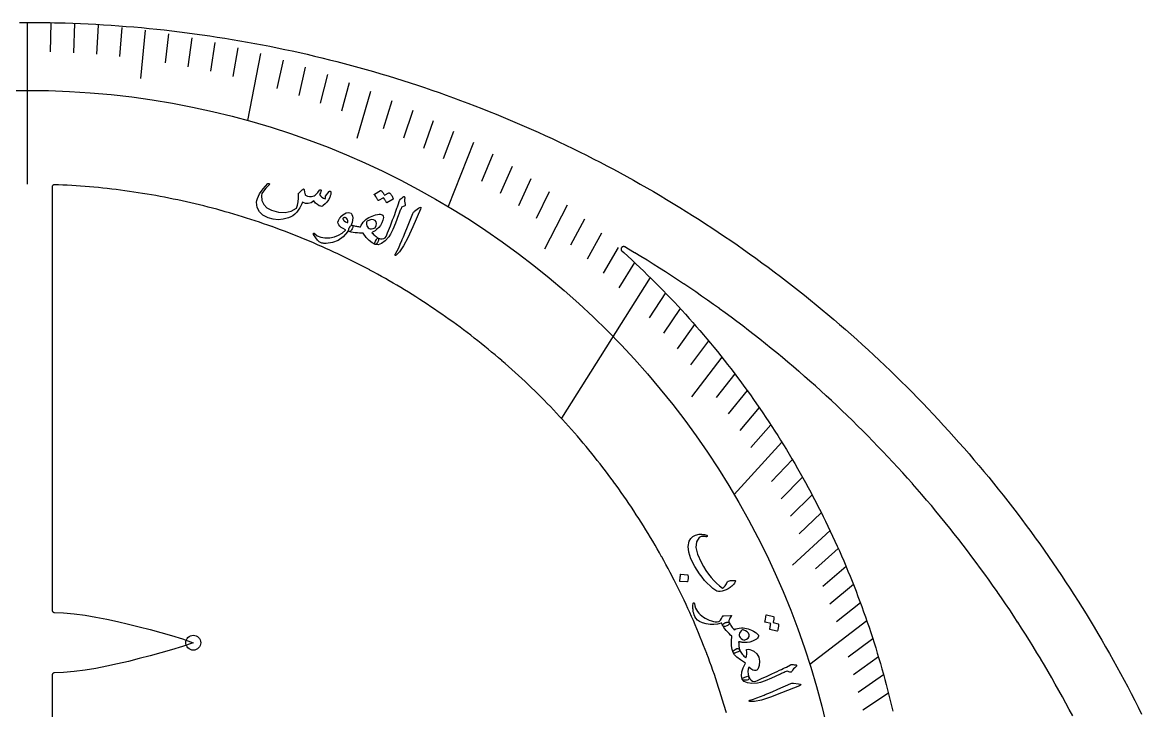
# Model space of a CAD drawing. Header units: millimetres. Extents: x -126 to 126, y -126 to 126.
# Drawn here: x -0.5 to 112.9, y 56.3 to 126 of the extents above; entities that cross this region are included whole.
import ezdxf

# ---------------------------------------------------------------- set-up
doc = ezdxf.new("R2010")
doc.units = ezdxf.units.MM
for name, color, linetype in [('CUT_INNER', 6, 'Continuous'), ('CUT_OUTER', 1, 'Continuous'), ('ENGRAVE', 7, 'Continuous'), ('ENGRAVE_FINE', 8, 'Continuous'), ('TEXT', 5, 'Continuous')]:
    doc.layers.add(name, color=color, linetype=linetype)

msp = doc.modelspace()

# ---------------------------------------------------------------- linework, layer by layer
at = {"layer": 'CUT_INNER'}
for points in [[(70.8261, 56.075), (70.702, 56.5077), (70.7016, 56.5092), (70.5749, 56.9411), (70.5744, 56.9426), (70.4451, 57.3738), (70.4447, 57.3753), (70.3127, 57.8056), (70.3122, 57.8071), (70.1776, 58.2366), (70.1771, 58.2381), (70.0398, 58.6668), (70.0394, 58.6683), (69.8995, 59.0962), (69.899, 59.0976), (69.7565, 59.5246), (69.756, 59.5261), (69.6108, 59.9522), (69.6103, 59.9536), (69.4626, 60.3789), (69.4621, 60.3803), (69.3117, 60.8046), (69.3112, 60.8061), (69.1583, 61.2294), (69.1577, 61.2309), (69.0022, 61.6533), (69.0017, 61.6548), (68.8435, 62.0762), (68.843, 62.0777), (68.6823, 62.4981), (68.6817, 62.4996), (68.5184, 62.9191), (68.5178, 62.9205), (68.352, 63.339), (68.3514, 63.3404), (68.183, 63.7579), (68.1824, 63.7593), (68.0114, 64.1757), (68.0108, 64.1771), (67.8373, 64.5925), (67.8367, 64.5939), (67.6606, 65.0082), (67.66, 65.0096), (67.4814, 65.4228), (67.4807, 65.4242), (67.2996, 65.8363), (67.299, 65.8377), (67.1153, 66.2487), (67.1146, 66.2501), (66.9284, 66.6599), (66.9278, 66.6613), (66.7391, 67.07), (66.7384, 67.0714), (66.5472, 67.4789), (66.5466, 67.4803), (66.3529, 67.8867), (66.3522, 67.8881), (66.156, 68.2932), (66.1553, 68.2946), (65.9566, 68.6985), (65.9559, 68.6999), (65.7548, 69.1026), (65.7541, 69.104), (65.5505, 69.5055), (65.5498, 69.5068), (65.3437, 69.907), (65.343, 69.9084), (65.1344, 70.3073), (65.1337, 70.3087), (64.9227, 70.7064), (64.922, 70.7077), (64.7086, 71.1041), (64.7079, 71.1054), (64.492, 71.5004), (64.4913, 71.5018), (64.273, 71.8955), (64.2722, 71.8968), (64.0516, 72.2892), (64.0508, 72.2905), (63.8277, 72.6815), (63.827, 72.6828), (63.6015, 73.0725), (63.6007, 73.0738), (63.3728, 73.462), (63.3721, 73.4633), (63.1418, 73.8502), (63.141, 73.8515), (62.9084, 74.2369), (62.9076, 74.2382), (62.6727, 74.6222), (62.6719, 74.6235), (62.4345, 75.006), (62.4337, 75.0073), (62.194, 75.3883), (62.1932, 75.3896), (61.9512, 75.7692), (61.9504, 75.7705), (61.7061, 76.1486), (61.7052, 76.1499), (61.4586, 76.5265), (61.4578, 76.5277), (61.2088, 76.9028), (61.208, 76.9041), (60.9567, 77.2776), (60.9559, 77.2789), (60.7023, 77.6508), (60.7015, 77.6521), (60.4457, 78.0225), (60.4448, 78.0238), (60.1867, 78.3926), (60.1858, 78.3939), (59.9255, 78.7611), (59.9246, 78.7624), (59.662, 79.128), (59.6611, 79.1293), (59.3963, 79.4933), (59.3954, 79.4945), (59.1283, 79.8569), (59.1274, 79.8581), (58.8582, 80.2189), (58.8572, 80.2201), (58.5858, 80.5792), (58.5848, 80.5804), (58.3112, 80.9378), (58.3102, 80.9391), (58.0344, 81.2948), (58.0334, 81.296), (57.7554, 81.65), (57.7544, 81.6512), (57.4742, 82.0035), (57.4733, 82.0047), (57.1909, 82.3553), (57.1899, 82.3565), (56.9054, 82.7054), (56.9044, 82.7066), (56.6178, 83.0537), (56.6168, 83.0548), (56.3281, 83.4002), (56.3271, 83.4014), (56.0362, 83.7449), (56.0352, 83.7461), (55.7422, 84.0878), (55.7412, 84.089), (55.4461, 84.429), (55.4451, 84.4301), (55.148, 84.7683), (55.1469, 84.7694), (54.8477, 85.1057), (54.8467, 85.1069), (54.5454, 85.4413), (54.5444, 85.4425), (54.241, 85.7751), (54.24, 85.7762), (53.9346, 86.107), (53.9336, 86.1081), (53.6262, 86.437), (53.6252, 86.4381), (53.3158, 86.7651), (53.3147, 86.7662), (53.0033, 87.0912), (53.0022, 87.0924), (52.6888, 87.4155), (52.6878, 87.4166), (52.3724, 87.7378), (52.3713, 87.7389), (52.054, 88.0582), (52.0529, 88.0593), (51.7336, 88.3766), (51.7325, 88.3777), (51.4113, 88.6931), (51.4102, 88.6941), (51.0871, 89.0075), (51.0859, 89.0086), (50.7609, 89.32), (50.7598, 89.3211), (50.4328, 89.6305), (50.4317, 89.6315), (50.1028, 89.9389), (50.1017, 89.9399), (49.7709, 90.2453), (49.7698, 90.2463), (49.4372, 90.5497), (49.436, 90.5507), (49.1016, 90.852), (49.1004, 90.853), (48.7641, 91.1522), (48.763, 91.1533), (48.4248, 91.4504), (48.4237, 91.4514), (48.0837, 91.7465), (48.0825, 91.7475), (47.7408, 92.0405), (47.7396, 92.0415), (47.3961, 92.3324), (47.3949, 92.3334), (47.0495, 92.6221), (47.0484, 92.6231), (46.7013, 92.9097), (46.7001, 92.9107), (46.3512, 93.1952), (46.35, 93.1962), (45.9994, 93.4786), (45.9982, 93.4795), (45.6459, 93.7597), (45.6447, 93.7607), (45.2907, 94.0387), (45.2895, 94.0397), (44.9338, 94.3155), (44.9325, 94.3165), (44.5751, 94.5901), (44.5739, 94.5911), (44.2148, 94.8625), (44.2136, 94.8635), (43.8528, 95.1327), (43.8516, 95.1336), (43.4892, 95.4007), (43.488, 95.4016), (43.124, 95.6664), (43.1227, 95.6673), (42.7571, 95.9299), (42.7558, 95.9308), (42.3886, 96.1911), (42.3873, 96.192), (42.0185, 96.4501), (42.0172, 96.451), (41.6468, 96.7068), (41.6455, 96.7076), (41.2736, 96.9612), (41.2723, 96.962), (40.8988, 97.2133), (40.8975, 97.2141), (40.5224, 97.4631), (40.5212, 97.4639), (40.1446, 97.7105), (40.1433, 97.7114), (39.7652, 97.9557), (39.7639, 97.9565), (39.3843, 98.1985), (39.383, 98.1994), (39.002, 98.439), (39.0007, 98.4398), (38.6182, 98.6772), (38.6169, 98.678), (38.2329, 98.9129), (38.2316, 98.9137), (37.8462, 99.1463), (37.8449, 99.1471), (37.458, 99.3774), (37.4567, 99.3781), (37.0685, 99.606), (37.0672, 99.6068), (36.6775, 99.8323), (36.6762, 99.833), (36.2852, 100.0561), (36.2839, 100.0569), (35.8915, 100.2775), (35.8902, 100.2783), (35.4965, 100.4966), (35.4951, 100.4973), (35.1001, 100.7132), (35.0988, 100.7139), (34.7024, 100.9273), (34.7011, 100.928), (34.3034, 101.139), (34.302, 101.1397), (33.9031, 101.3483), (33.9017, 101.349), (33.5015, 101.5551), (33.5002, 101.5558), (33.0987, 101.7594), (33.0973, 101.7601), (32.6946, 101.9612), (32.6932, 101.9619), (32.2893, 102.1606), (32.2879, 102.1613), (31.8828, 102.3575), (31.8814, 102.3582), (31.475, 102.5519), (31.4736, 102.5525), (31.0661, 102.7437), (31.0647, 102.7444), (30.656, 102.9331), (30.6546, 102.9337), (30.2448, 103.1199), (30.2434, 103.1206), (29.8324, 103.3043), (29.831, 103.3049), (29.4189, 103.486), (29.4175, 103.4867), (29.0043, 103.6653), (29.0029, 103.6659), (28.5886, 103.842), (28.5872, 103.8426), (28.1718, 104.0161), (28.1704, 104.0167), (27.754, 104.1877), (27.7526, 104.1883), (27.3351, 104.3567), (27.3337, 104.3573), (26.9152, 104.5231), (26.9138, 104.5237), (26.4943, 104.687), (26.4928, 104.6876), (26.0724, 104.8483), (26.0709, 104.8488), (25.6495, 105.007), (25.648, 105.0075), (25.2256, 105.163), (25.2241, 105.1636), (24.8008, 105.3165), (24.7993, 105.317), (24.375, 105.4674), (24.3736, 105.4679), (23.9483, 105.6156), (23.9469, 105.6161), (23.5208, 105.7613), (23.5193, 105.7618), (23.0923, 105.9043), (23.0909, 105.9048), (22.663, 106.0447), (22.6615, 106.0451), (22.2328, 106.1824), (22.2313, 106.1829), (21.8018, 106.3175), (21.8003, 106.318), (21.37, 106.45), (21.3685, 106.4504), (20.9373, 106.5797), (20.9358, 106.5802), (20.5039, 106.7069), (20.5024, 106.7073), (20.0697, 106.8314), (20.0682, 106.8318), (19.6347, 106.9532), (19.6332, 106.9536), (19.199, 107.0723), (19.1975, 107.0727), (18.7626, 107.1888), (18.7611, 107.1892), (18.3255, 107.3026), (18.324, 107.303), (17.8877, 107.4137), (17.8862, 107.414), (17.4492, 107.5221), (17.4477, 107.5224), (17.01, 107.6278), (17.0085, 107.6282), (16.5702, 107.7308), (16.5687, 107.7312), (16.1298, 107.8311), (16.1283, 107.8315), (15.6888, 107.9288), (15.6873, 107.9291), (15.2472, 108.0237), (15.2457, 108.024), (14.805, 108.1159), (14.8035, 108.1162), (14.3623, 108.2054), (14.3608, 108.2057), (13.919, 108.2921), (13.9175, 108.2924), (13.4752, 108.3762), (13.4737, 108.3765), (13.0309, 108.4575), (13.0294, 108.4578), (12.5861, 108.5361), (12.5846, 108.5363), (12.1408, 108.6119), (12.1393, 108.6122), (11.6951, 108.6851), (11.6935, 108.6853), (11.2489, 108.7555), (11.2474, 108.7557), (10.8023, 108.8231), (10.8008, 108.8233), (10.3553, 108.888), (10.3538, 108.8882), (9.9079, 108.9502), (9.9064, 108.9504), (9.4601, 109.0096), (9.4586, 109.0098), (9.012, 109.0663), (9.0105, 109.0665), (8.5635, 109.1202), (8.562, 109.1204), (8.1147, 109.1714), (8.1132, 109.1715), (7.6656, 109.2198), (7.6641, 109.22), (7.2163, 109.2654), (7.2147, 109.2656), (6.7666, 109.3083), (6.7651, 109.3085), (6.3167, 109.3485), (6.3152, 109.3486), (5.8666, 109.3859), (5.865, 109.386), (5.4162, 109.4205), (5.4147, 109.4206), (4.9656, 109.4523), (4.9641, 109.4524), (4.5149, 109.4814), (4.5133, 109.4815), (4.0639, 109.5077), (4.0624, 109.5078), (3.6129, 109.5313), (3.6113, 109.5314), (3.1617, 109.5521), (3.1601, 109.5521), (2.78, 109.5673), (2.7548, 109.567), (2.7298, 109.5643), (2.7052, 109.559), (2.6813, 109.5512), (2.6582, 109.5411), (2.6363, 109.5288), (2.6158, 109.5143), (2.5968, 109.4978), (2.5795, 109.4795), (2.5642, 109.4595), (2.551, 109.4381), (2.54, 109.4155), (2.5313, 109.3919), (2.525, 109.3675), (2.5213, 109.3426), (2.52, 109.3175), (2.52, 66.4932), (2.5211, 66.4694), (2.5245, 66.4458), (2.5301, 66.4227), (2.5379, 66.4002), (2.5478, 66.3786), (2.5597, 66.3579), (2.5735, 66.3386), (2.5891, 66.3206), (2.6064, 66.3042), (2.6251, 66.2895), (2.6451, 66.2766), (2.6663, 66.2657), (2.6884, 66.2569), (2.7112, 66.2502), (2.7346, 66.2457), (2.7583, 66.2434), (3.6746, 66.2005), (3.6799, 66.2002), (4.7706, 66.1029), (4.7753, 66.1024), (5.8665, 65.9631), (5.8706, 65.9625), (6.9625, 65.786), (6.966, 65.7854), (8.0584, 65.5763), (8.0614, 65.5757), (9.1544, 65.3392), (9.1567, 65.3386), (10.2503, 65.0795), (10.2521, 65.0791), (11.3462, 64.8022), (11.3475, 64.8019), (12.4415, 64.5119), (13.5373, 64.2116), (14.6332, 63.9031), (14.6344, 63.9028), (15.7259, 63.583), (15.733, 63.5807), (16.8191, 63.1904), (16.8243, 63.1882), (16.8191, 63.186), (15.733, 62.7957), (15.7259, 62.7934), (14.6344, 62.4736), (14.6332, 62.4733), (13.539, 62.1652), (12.4435, 61.8651), (11.3475, 61.5745), (11.3462, 61.5742), (10.2521, 61.2973), (10.2503, 61.2969), (9.1567, 61.0378), (9.1544, 61.0372), (8.0614, 60.8007), (8.0584, 60.8001), (6.966, 60.591), (6.9625, 60.5904), (5.8706, 60.4139), (5.8665, 60.4133), (4.7753, 60.274), (4.7706, 60.2735), (3.6799, 60.1762), (3.6746, 60.1759), (2.7583, 60.133), (2.7346, 60.1307), (2.7112, 60.1262), (2.6884, 60.1195), (2.6663, 60.1107), (2.6451, 60.0998), (2.6251, 60.087), (2.6064, 60.0722), (2.5891, 60.0558), (2.5735, 60.0378), (2.5597, 60.0185), (2.5478, 59.9978), (2.5379, 59.9762), (2.5301, 59.9537), (2.5245, 59.9306), (2.5211, 59.907), (2.52, 59.8832), (2.52, 38.6324)], [(105.9099, 55.7781), (105.5663, 56.4255), (105.5656, 56.4269), (105.2181, 57.0722), (105.2174, 57.0735), (104.866, 57.7167), (104.8652, 57.7181), (104.5098, 58.3591), (104.5091, 58.3604), (104.1498, 58.9992), (104.149, 59.0006), (103.7858, 59.6372), (103.7851, 59.6385), (103.4179, 60.2729), (103.4172, 60.2742), (103.0462, 60.9063), (103.0454, 60.9076), (102.6705, 61.5374), (102.6697, 61.5388), (102.291, 62.1663), (102.2902, 62.1676), (101.9076, 62.7927), (101.9068, 62.794), (101.5204, 63.4168), (101.5196, 63.4181), (101.1294, 64.0386), (101.1286, 64.0399), (100.7345, 64.6579), (100.7337, 64.6592), (100.3359, 65.2748), (100.3351, 65.276), (99.9335, 65.8892), (99.9327, 65.8905), (99.5273, 66.5011), (99.5265, 66.5024), (99.1174, 67.1106), (99.1166, 67.1118), (98.7038, 67.7175), (98.7029, 67.7187), (98.2864, 68.3218), (98.2855, 68.3231), (97.8653, 68.9236), (97.8645, 68.9249), (97.4406, 69.5228), (97.4397, 69.5241), (97.0122, 70.1194), (97.0113, 70.1206), (96.5801, 70.7133), (96.5792, 70.7146), (96.1444, 71.3046), (96.1435, 71.3058), (95.7051, 71.8932), (95.7041, 71.8944), (95.2621, 72.4791), (95.2612, 72.4803), (94.8156, 73.0622), (94.8147, 73.0634), (94.3655, 73.6426), (94.3646, 73.6438), (93.9119, 74.2202), (93.9109, 74.2214), (93.4547, 74.7951), (93.4538, 74.7963), (92.994, 75.3671), (92.9931, 75.3683), (92.5298, 75.9363), (92.5289, 75.9375), (92.0622, 76.5026), (92.0612, 76.5038), (91.591, 77.066), (91.59, 77.0672), (91.1164, 77.6266), (91.1154, 77.6278), (90.6384, 78.1842), (90.6374, 78.1854), (90.157, 78.7389), (90.156, 78.74), (89.6721, 79.2906), (89.6711, 79.2917), (89.1839, 79.8393), (89.1829, 79.8405), (88.6924, 80.385), (88.6913, 80.3862), (88.1975, 80.9277), (88.1964, 80.9289), (87.6992, 81.4674), (87.6982, 81.4685), (87.1977, 82.004), (87.1967, 82.0051), (86.6929, 82.5374), (86.6918, 82.5386), (86.1848, 83.0678), (86.1838, 83.0689), (85.6735, 83.5951), (85.6724, 83.5962), (85.159, 84.1192), (85.1579, 84.1203), (84.6412, 84.6401), (84.6401, 84.6412), (84.1203, 85.1579), (84.1192, 85.159), (83.5962, 85.6724), (83.5951, 85.6735), (83.0689, 86.1838), (83.0678, 86.1848), (82.5386, 86.6918), (82.5374, 86.6929), (82.0051, 87.1967), (82.004, 87.1977), (81.4685, 87.6982), (81.4674, 87.6992), (80.9289, 88.1964), (80.9277, 88.1975), (80.3862, 88.6913), (80.385, 88.6924), (79.8405, 89.1829), (79.8393, 89.1839), (79.2917, 89.6711), (79.2906, 89.6721), (78.74, 90.156), (78.7389, 90.157), (78.1854, 90.6374), (78.1842, 90.6384), (77.6278, 91.1154), (77.6266, 91.1164), (77.0672, 91.59), (77.066, 91.591), (76.5038, 92.0612), (76.5026, 92.0622), (75.9375, 92.5289), (75.9363, 92.5298), (75.3683, 92.9931), (75.3671, 92.994), (74.7963, 93.4538), (74.7951, 93.4547), (74.2214, 93.9109), (74.2202, 93.9119), (73.6438, 94.3646), (73.6426, 94.3655), (73.0634, 94.8147), (73.0622, 94.8156), (72.4803, 95.2612), (72.4791, 95.2621), (71.8944, 95.7041), (71.8932, 95.7051), (71.3058, 96.1435), (71.3046, 96.1444), (70.7146, 96.5792), (70.7133, 96.5801), (70.1206, 97.0113), (70.1194, 97.0122), (69.5241, 97.4397), (69.5228, 97.4406), (68.9249, 97.8645), (68.9236, 97.8653), (68.3231, 98.2855), (68.3218, 98.2864), (67.7187, 98.7029), (67.7175, 98.7038), (67.1118, 99.1166), (67.1106, 99.1174), (66.5024, 99.5265), (66.5011, 99.5273), (65.8905, 99.9327), (65.8892, 99.9335), (65.276, 100.3351), (65.2748, 100.3359), (64.6592, 100.7337), (64.6579, 100.7345), (64.0399, 101.1286), (64.0386, 101.1294), (63.4181, 101.5196), (63.4168, 101.5204), (62.794, 101.9068), (62.7927, 101.9076), (62.1676, 102.2902), (62.1663, 102.291), (61.5388, 102.6697), (61.5374, 102.6705), (60.9076, 103.0454), (60.9063, 103.0462), (60.5364, 103.2633), (60.5147, 103.2746), (60.492, 103.2838), (60.4685, 103.2907), (60.4445, 103.2953), (60.4201, 103.2975), (60.3956, 103.2973), (60.3713, 103.2947), (60.3473, 103.2897), (60.3239, 103.2824), (60.3014, 103.2729), (60.2798, 103.2612), (60.2596, 103.2475), (60.2408, 103.2318), (60.2236, 103.2144), (60.2082, 103.1953), (60.1947, 103.1749), (60.1833, 103.1533), (60.174, 103.1306), (60.167, 103.1071), (60.1624, 103.0831), (60.1601, 103.0587), (60.1602, 103.0342), (60.1627, 103.0099), (60.1676, 102.9859), (60.1748, 102.9625), (60.1843, 102.9399), (60.1959, 102.9183), (60.2096, 102.898), (60.2252, 102.8792), (60.2425, 102.8619), (60.4362, 102.6875), (60.8442, 102.3154), (61.2499, 101.9408), (61.6533, 101.5638), (62.0544, 101.1842), (62.4532, 100.8022), (62.8496, 100.4178), (63.2437, 100.031), (63.6353, 99.6417), (64.0246, 99.25), (64.4114, 98.856), (64.7959, 98.4596), (65.1779, 98.0608), (65.5574, 97.6598), (65.9345, 97.2563), (66.3091, 96.8506), (66.6812, 96.4426), (67.0507, 96.0323), (67.4178, 95.6198), (67.7823, 95.205), (68.1443, 94.788), (68.5037, 94.3687), (68.8605, 93.9473), (69.2147, 93.5237), (69.5664, 93.0979), (69.9154, 92.67), (70.2617, 92.2399), (70.6055, 91.8078), (70.9465, 91.3735), (71.2849, 90.9371), (71.6206, 90.4987), (71.9537, 90.0582), (72.284, 89.6157), (72.6115, 89.1712), (72.9364, 88.7246), (73.2585, 88.2761), (73.5779, 87.8256), (73.8944, 87.3732), (74.2082, 86.9188), (74.5192, 86.4625), (74.8274, 86.0043), (75.1328, 85.5442), (75.4354, 85.0823), (75.7351, 84.6185), (76.0319, 84.1529), (76.3259, 83.6855), (76.6171, 83.2162), (76.9053, 82.7452), (77.1906, 82.2725), (77.4731, 81.798), (77.7526, 81.3217), (78.0292, 80.8438), (78.3028, 80.3642), (78.5735, 79.8829), (78.8413, 79.4), (79.1061, 78.9154), (79.3679, 78.4292), (79.6267, 77.9414), (79.8825, 77.452), (80.1353, 76.9611), (80.3851, 76.4686), (80.6319, 75.9746), (80.8756, 75.4791), (81.1163, 74.9821), (81.3539, 74.4837), (81.5885, 73.9838), (81.82, 73.4824), (82.0484, 72.9797), (82.2737, 72.4756), (82.4959, 71.9701), (82.7151, 71.4632), (82.9311, 70.955), (83.144, 70.4455), (83.3537, 69.9347), (83.5603, 69.4226), (83.7638, 68.9092), (83.9641, 68.3947), (84.1613, 67.8789), (84.3553, 67.3619), (84.5461, 66.8437), (84.7337, 66.3243), (84.9182, 65.8038), (85.0994, 65.2822), (85.2774, 64.7595), (85.4523, 64.2357), (85.6239, 63.7109), (85.7923, 63.185), (85.9574, 62.658), (86.1193, 62.1301), (86.278, 61.6012), (86.4334, 61.0713), (86.5856, 60.5405), (86.7345, 60.0088), (86.8802, 59.4761), (87.0226, 58.9426), (87.1617, 58.4082), (87.2975, 57.873), (87.43, 57.3369), (87.5593, 56.8), (87.6852, 56.2624)]]:
    msp.add_lwpolyline(points, dxfattribs=at)
at = {"layer": 'CUT_OUTER'}
msp.add_lwpolyline([(-0.7731, 125.9976), (0, 126), (0.7731, 125.9976), (1.5462, 125.9905), (2.3192, 125.9787), (2.7542, 125.9693), (2.7542, 125.9693), (2.9546, 125.965), (3.0914, 125.9621), (3.8643, 125.9407), (4.6369, 125.9146), (5.4095, 125.8838), (6.1818, 125.8483), (6.9538, 125.808), (7.7256, 125.7629), (8.4972, 125.7132), (9.2684, 125.6587), (10.0392, 125.5994), (10.8097, 125.5355), (11.5798, 125.4668), (12.3494, 125.3933), (13.1186, 125.3152), (13.8872, 125.2324), (14.6554, 125.1448), (15.423, 125.0525), (16.19, 124.9555), (16.9564, 124.8538), (17.7222, 124.7474), (18.4873, 124.6364), (19.2517, 124.5206), (20.0154, 124.4001), (20.7783, 124.2749), (21.5404, 124.1451), (22.3018, 124.0106), (23.0623, 123.8714), (23.8219, 123.7276), (24.5806, 123.5791), (25.3384, 123.4259), (26.0953, 123.2681), (26.8512, 123.1057), (27.606, 122.9386), (28.3598, 122.7669), (29.1126, 122.5906), (29.8642, 122.4097), (30.6148, 122.2241), (31.3641, 122.034), (32.1123, 121.8392), (32.8593, 121.6399), (33.6051, 121.436), (34.3496, 121.2275), (35.0927, 121.0145), (35.8346, 120.7969), (36.5751, 120.5747), (37.3143, 120.348), (38.052, 120.1168), (38.7883, 119.881), (39.5232, 119.6408), (40.2565, 119.396), (40.9884, 119.1468), (41.7187, 118.893), (42.4474, 118.6348), (43.1745, 118.3721), (43.9, 118.105), (44.6239, 117.8334), (45.3461, 117.5574), (46.0665, 117.2769), (46.7853, 116.992), (47.5022, 116.7028), (48.2174, 116.4091), (48.9308, 116.1111), (49.6423, 115.8086), (50.3519, 115.5019), (51.0597, 115.1907), (51.7655, 114.8753), (52.4694, 114.5555), (53.1713, 114.2314), (53.8712, 113.903), (54.5691, 113.5703), (55.265, 113.2333), (55.9587, 112.8921), (56.6503, 112.5466), (57.3398, 112.1969), (58.0272, 111.8429), (58.7124, 111.4848), (59.3953, 111.1224), (60.076, 110.7559), (60.7545, 110.3852), (61.4307, 110.0103), (62.1045, 109.6313), (62.776, 109.2482), (63.4452, 108.861), (64.1119, 108.4696), (64.7763, 108.0742), (65.4382, 107.6747), (66.0976, 107.2712), (66.7546, 106.8636), (67.4091, 106.452), (68.061, 106.0363), (68.7103, 105.6167), (69.3571, 105.1931), (70.0012, 104.7656), (70.6427, 104.3341), (71.2816, 103.8987), (71.9177, 103.4594), (72.5512, 103.0161), (73.1819, 102.569), (73.8099, 102.1181), (74.4351, 101.6632), (75.0575, 101.2046), (75.6771, 100.7422), (76.2938, 100.2759), (76.9076, 99.8059), (77.5186, 99.3321), (78.1266, 98.8546), (78.7317, 98.3734), (79.3338, 97.8884), (79.933, 97.3998), (80.5291, 96.9075), (81.1222, 96.4116), (81.7122, 95.912), (82.2992, 95.4088), (82.8831, 94.902), (83.4638, 94.3917), (84.0414, 93.8778), (84.6159, 93.3604), (85.1871, 92.8394), (85.7552, 92.315), (86.32, 91.787), (86.8816, 91.2557), (87.4399, 90.7208), (87.9949, 90.1826), (88.5466, 89.641), (89.0949, 89.096), (89.6399, 88.5476), (90.1815, 87.996), (90.7198, 87.441), (91.2546, 86.8827), (91.786, 86.3211), (92.3139, 85.7563), (92.8384, 85.1882), (93.3593, 84.617), (93.8768, 84.0426), (94.3907, 83.465), (94.901, 82.8842), (95.4078, 82.3004), (95.911, 81.7134), (96.4106, 81.1234), (96.9065, 80.5303), (97.3988, 79.9341), (97.8875, 79.335), (98.3724, 78.7329), (98.8537, 78.1278), (99.3312, 77.5198), (99.805, 76.9088), (100.275, 76.295), (100.7412, 75.6783), (101.2037, 75.0587), (101.6623, 74.4363), (102.1172, 73.8111), (102.5681, 73.1832), (103.0152, 72.5525), (103.4585, 71.919), (103.8978, 71.2828), (104.3332, 70.644), (104.7647, 70.0025), (105.1923, 69.3583), (105.6159, 68.7116), (106.0355, 68.0622), (106.4511, 67.4103), (106.8628, 66.7559), (107.2704, 66.099), (107.6739, 65.4395), (108.0734, 64.7776), (108.4688, 64.1133), (108.8602, 63.4465), (109.2474, 62.7773), (109.6306, 62.1058), (110.0096, 61.432), (110.3845, 60.7558), (110.7552, 60.0774), (111.1217, 59.3967), (111.4841, 58.7137), (111.8422, 58.0286), (112.1962, 57.3412), (112.5459, 56.6517), (112.8914, 55.9601)], dxfattribs=at)
at = {"layer": 'ENGRAVE'}
for points in [[(0, 126), (0, 109.62)], [(23.6342, 122.8412), (22.3304, 116.0645)], [(45.2038, 113.8234), (42.634, 107.3528)], [(63.1032, 100.1694), (54.119, 85.9078)], [(76.4449, 83.4945), (71.604, 78.2071)], [(85.0556, 65.4092), (79.2784, 60.9664)]]:
    msp.add_lwpolyline(points, dxfattribs=at)
for centre, radius in [((0, 36.0053), 83.1151), ((16.8251, 63.1882), 0.756)]:
    msp.add_circle(centre, radius, dxfattribs=at)
at = {"layer": 'ENGRAVE_FINE'}
for points in [[(2.3992, 125.968), (2.343, 123.0201)], [(4.7961, 125.8721), (4.6839, 122.9255)], [(7.1887, 125.7124), (7.0203, 122.768)], [(9.5748, 125.4892), (9.3503, 122.5479)], [(11.9521, 125.2028), (11.4847, 120.3073)], [(14.3185, 124.8536), (13.9823, 121.9213)], [(16.672, 124.4422), (16.28, 121.5157)], [(19.0105, 123.9692), (18.5627, 121.0493)], [(21.3319, 123.4353), (20.8286, 120.5229)], [(25.9154, 122.1879), (25.3015, 119.2933)], [(28.1737, 121.4763), (27.5047, 118.5919)], [(30.4071, 120.7074), (29.6833, 117.8341)], [(32.614, 119.8824), (31.8356, 117.0211)], [(34.7925, 119.0025), (33.4043, 114.2541)], [(36.941, 118.0687), (36.054, 115.2339)], [(39.0579, 117.0826), (38.117, 114.2622)], [(41.1416, 116.0454), (40.1472, 113.2404)], [(43.1907, 114.9585), (42.143, 112.1698)], [(47.1796, 112.6417), (46.0262, 109.888)], [(49.1168, 111.4148), (47.9111, 108.6798)], [(51.0142, 110.1443), (49.7566, 107.429)], [(52.8709, 108.8319), (51.5617, 106.137)], [(54.6858, 107.4792), (52.4175, 103.0212)], [(56.4579, 106.0878), (55.0467, 103.4361)], [(58.1864, 104.6594), (56.7249, 102.0306)], [(59.8706, 103.1958), (58.3592, 100.5906)], [(61.5097, 101.6985), (59.9489, 99.1178)], [(64.6506, 98.61), (62.9922, 96.0806)], [(66.1512, 97.0222), (64.4449, 94.5196)], [(67.6048, 95.4076), (65.851, 92.9325)], [(69.0111, 93.7679), (67.2103, 91.3211)], [(70.3698, 92.1047), (67.2887, 88.0721)], [(71.6806, 90.4198), (69.7876, 88.0318)], [(72.9436, 88.7147), (71.0052, 86.3572)], [(74.1586, 86.991), (72.1756, 84.6648)], [(75.3257, 85.2504), (73.2985, 82.9562)], [(77.5164, 81.7246), (75.4028, 79.4963)], [(78.5403, 79.9425), (76.3845, 77.7482)], [(79.5168, 78.1494), (77.3194, 75.9898)], [(80.4463, 76.3469), (78.208, 74.2227)], [(81.329, 74.5363), (77.5271, 71.052)], [(82.1653, 72.7191), (79.8473, 70.6675)], [(82.9557, 70.8965), (80.5988, 68.8822)], [(83.7006, 69.0698), (81.3055, 67.0934)], [(84.4003, 67.2403), (81.9679, 65.3024)], [(85.6669, 63.5777), (83.1618, 61.7186)], [(86.2347, 61.7468), (83.6945, 59.9279)], [(86.7597, 59.9177), (84.1851, 58.1396)], [(87.2425, 58.0914), (84.6343, 56.3547)]]:
    msp.add_lwpolyline(points, dxfattribs=at)
at = {"layer": 'TEXT'}
for points in [[(30.5827, 108.8788), (30.6092, 108.9053), (30.6355, 108.9211), (30.6617, 108.9262), (30.6878, 108.9206), (30.7175, 108.9038), (30.7394, 108.8817), (30.7535, 108.8542), (30.7599, 108.8214), (30.7636, 108.7123), (30.7458, 108.5864), (30.7067, 108.4437), (30.6462, 108.2843), (30.5214, 108.0348), (30.3701, 107.8116), (30.1925, 107.6145), (29.9889, 107.4433), (29.9285, 107.4068), (29.8696, 107.3837), (29.812, 107.374), (29.7558, 107.3776), (29.5729, 107.4401), (29.3938, 107.551), (29.2183, 107.71), (29.0457, 107.9174), (28.7575, 107.7371), (28.4706, 107.6547), (28.1844, 107.6704), (27.898, 107.784), (27.828, 107.6318), (27.7564, 107.4872), (27.683, 107.3502), (27.6079, 107.2207), (27.5308, 107.0978), (27.4513, 106.9806), (27.3695, 106.8692), (27.2853, 106.7633), (27.1142, 106.5797), (26.9194, 106.4241), (26.701, 106.2964), (26.4592, 106.1962), (25.9351, 106.0641), (25.4205, 106.0227), (24.9139, 106.0721), (24.4135, 106.2123), (23.8878, 106.4803), (23.518, 106.8327), (23.3035, 107.2721), (23.2446, 107.8002), (23.2699, 107.9753), (23.3286, 108.1729), (23.4212, 108.3929), (23.5477, 108.6351), (23.709, 108.8932), (23.9035, 109.1528), (24.1314, 109.4138), (24.3932, 109.6759), (24.4125, 109.6914), (24.4326, 109.7004), (24.4538, 109.7028), (24.4759, 109.6986), (24.4964, 109.6897), (24.5129, 109.6779), (24.5253, 109.6634), (24.5336, 109.646), (24.5356, 109.6239), (24.5317, 109.6027), (24.5218, 109.5825), (24.506, 109.5633), (24.167, 109.2117), (23.9251, 108.9101), (23.7791, 108.6593), (23.7281, 108.4597), (23.7727, 107.9679), (23.9599, 107.5584), (24.2895, 107.23), (24.7619, 106.9806), (25.4738, 106.7799), (26.1278, 106.747), (26.7276, 106.8837), (27.2753, 107.1917), (27.3877, 107.4892), (27.4598, 107.8213), (27.4908, 108.188), (27.4799, 108.5895), (27.4752, 108.6316), (27.4774, 108.6668), (27.4865, 108.6951), (27.5025, 108.7165), (27.5738, 108.7841), (27.6413, 108.8473), (27.7051, 108.906), (27.7651, 108.9602), (27.8211, 109.0092), (27.8726, 109.0518), (27.9196, 109.0882), (27.9621, 109.1184), (27.9841, 109.1296), (28.0031, 109.1303), (28.0191, 109.1204), (28.0322, 109.1), (28.0376, 109.0863), (28.0446, 109.0655), (28.0532, 109.0378), (28.0634, 109.0031), (28.0742, 108.9618), (28.0848, 108.9142), (28.095, 108.8604), (28.1049, 108.8003), (28.127, 108.6834), (28.1496, 108.596), (28.1729, 108.5381), (28.197, 108.5096), (28.3831, 108.4183), (28.5881, 108.3754), (28.8126, 108.3808), (29.0568, 108.4341), (29.1613, 108.4925), (29.2873, 108.6062), (29.4349, 108.7753), (29.6042, 108.9996), (29.6204, 109.0208), (29.6408, 109.0361), (29.6652, 109.0454), (29.6937, 109.0488), (29.719, 109.0481), (29.7411, 109.0423), (29.76, 109.0314), (29.7757, 109.0154), (29.7854, 108.9579), (29.7609, 108.8673), (29.7022, 108.7436), (29.6095, 108.5867), (29.7218, 108.4348), (29.8566, 108.3097), (30.0141, 108.2112), (30.1944, 108.1392), (30.2145, 108.1936), (30.2257, 108.2399), (30.2282, 108.2781), (30.2218, 108.3082), (30.2125, 108.3378), (30.2105, 108.3644), (30.216, 108.3879), (30.2289, 108.4083)], [(36.6413, 108.7371), (36.655, 108.7412), (36.6707, 108.74), (36.6883, 108.7333), (36.7078, 108.7213), (36.7677, 108.6583), (36.8238, 108.5937), (36.8762, 108.5277), (36.9248, 108.4601), (36.9699, 108.3904), (37.0117, 108.3179), (37.0502, 108.2425), (37.0854, 108.1642), (37.0895, 108.1438), (37.0866, 108.1258), (37.0768, 108.1102), (37.0602, 108.097), (36.4337, 107.7407), (36.4205, 107.7385), (36.4063, 107.7457), (36.3911, 107.7623), (36.3749, 107.7883), (36.3655, 107.8094), (36.3484, 107.8406), (36.3237, 107.8817), (36.2913, 107.9327), (36.251, 107.9943), (36.2024, 108.0673), (36.1456, 108.1515), (36.0805, 108.2469), (35.5926, 107.9672), (35.5734, 107.9607), (35.5553, 107.9658), (35.5384, 107.9824), (35.5226, 108.0106), (35.5089, 108.035), (35.4868, 108.0725), (35.4562, 108.1229), (35.417, 108.1862), (35.3684, 108.2631), (35.3092, 108.3537), (35.2395, 108.4582), (35.1591, 108.5765), (35.1527, 108.5928), (35.1528, 108.606), (35.1594, 108.616), (35.1725, 108.6229), (35.7901, 108.9655), (35.8038, 108.9698), (35.8195, 108.9687), (35.8371, 108.9623), (35.8567, 108.9504), (35.9095, 108.9004), (35.9589, 108.8482), (36.0049, 108.7937), (36.0473, 108.737), (36.0866, 108.6786), (36.1228, 108.6188), (36.1559, 108.5578), (36.1861, 108.4954)], [(37.7914, 108.0835), (37.9011, 108.1719), (37.9875, 108.2424), (38.0505, 108.2949), (38.09, 108.3295), (38.1174, 108.3503), (38.1444, 108.3613), (38.171, 108.3624), (38.1971, 108.3537), (38.222, 108.3349), (38.2377, 108.3098), (38.2441, 108.2784), (38.2412, 108.2407), (38.2229, 108.0581), (38.2241, 107.8841), (38.2448, 107.7188), (38.285, 107.562), (38.294, 107.5139), (38.2814, 107.4718), (38.2473, 107.4355), (38.1918, 107.4051), (37.9159, 107.2738), (37.8751, 107.1709), (37.8353, 107.0698), (37.7963, 106.9704), (37.7583, 106.8728), (37.7211, 106.777), (37.6849, 106.6829), (37.6496, 106.5906), (37.6151, 106.5001), (37.2946, 105.6626), (37.0258, 105.0176), (36.8102, 104.5644), (36.6488, 104.3024), (36.2546, 103.8814), (35.8908, 103.6087), (35.5569, 103.4844), (35.2521, 103.5084), (35.2452, 103.512), (35.2383, 103.5156), (35.2314, 103.5191), (35.2245, 103.5227), (35.2042, 103.5836), (35.225, 103.6878), (35.2869, 103.8354), (35.3901, 104.0263), (35.4336, 104.0941), (35.4802, 104.1358), (35.5297, 104.1513), (35.5823, 104.1406), (35.7773, 104.0838), (35.9581, 104.0708), (36.1248, 104.102), (36.2774, 104.1774), (36.3495, 104.327), (36.4275, 104.4993), (36.5112, 104.6943), (36.6007, 104.9121), (36.696, 105.1515), (36.7968, 105.4115), (36.9031, 105.6921), (37.0149, 105.9933), (37.1267, 106.2883), (37.2262, 106.5539), (37.3133, 106.7902), (37.3882, 106.9971), (37.4519, 107.1741), (37.5052, 107.3207), (37.5482, 107.4369), (37.5811, 107.5226), (37.7178, 107.961), (37.7362, 108.0017), (37.7546, 108.0357), (37.773, 108.063), (37.7914, 108.0835)], [(32.4435, 104.8059), (32.0019, 104.2926), (31.4977, 103.9248), (30.9315, 103.7006), (30.3028, 103.6182), (30.2203, 103.6179), (30.1401, 103.6203), (30.0623, 103.6254), (29.9867, 103.6332), (29.914, 103.644), (29.8449, 103.658), (29.7793, 103.6753), (29.7172, 103.6958), (29.5783, 103.7831), (29.4161, 103.9503), (29.23, 104.1972), (29.0186, 104.5236), (28.9989, 104.5658), (28.9918, 104.6016), (28.9975, 104.631), (29.0159, 104.6538), (29.0411, 104.6669), (29.0668, 104.6667), (29.0932, 104.6534), (29.1202, 104.6269), (29.3847, 104.3906), (29.7306, 104.2414), (30.1592, 104.1783), (30.6721, 104.1995), (31.1245, 104.2856), (31.5387, 104.4385), (31.9149, 104.659), (32.2528, 104.948), (32.2575, 104.9616), (32.2584, 104.9738), (32.2554, 104.9845), (32.2484, 104.9938), (32.0123, 105.1211), (31.8186, 105.2454), (31.6672, 105.3671), (31.5584, 105.4863), (31.4941, 105.6231), (31.4842, 105.7765), (31.5287, 105.9466), (31.628, 106.1334), (31.6435, 106.1571), (31.6602, 106.1808), (31.6779, 106.2046), (31.6968, 106.2284), (31.7169, 106.2527), (31.7386, 106.278), (31.7618, 106.3042), (31.7865, 106.3314), (31.9643, 106.4994), (32.1446, 106.6237), (32.3273, 106.7042), (32.5124, 106.7409), (32.6798, 106.7303), (32.8098, 106.669), (32.9019, 106.5573), (32.9561, 106.3953), (32.9757, 106.1956), (32.9608, 105.9815), (32.9113, 105.7529), (32.8275, 105.5098), (32.8416, 105.5034), (32.8554, 105.4977), (32.869, 105.4927), (32.8824, 105.4882), (32.8958, 105.4838), (32.9094, 105.4788), (32.9232, 105.473), (32.9373, 105.4666), (32.9803, 105.4336), (33.0028, 105.3851), (33.0049, 105.321), (32.9865, 105.2414), (32.9554, 105.1591), (32.9159, 105.0797), (32.8681, 105.0031), (32.812, 104.9295), (32.7553, 104.8681), (32.7058, 104.8286), (32.6635, 104.8109), (32.6283, 104.8149), (32.4947, 104.8781), (32.4877, 104.8655), (32.4769, 104.8493), (32.4621, 104.8294), (32.4435, 104.8059)], [(39.6427, 107.1729), (39.7836, 107.2622), (39.8647, 107.2759), (39.8857, 107.2142), (39.8465, 107.0771), (39.0597, 105.2918), (38.5697, 104.1998), (38.1221, 103.3591), (37.7197, 102.7683), (37.3639, 102.4264), (37.3225, 102.4053), (37.2924, 102.3984), (37.2736, 102.4056), (37.266, 102.4268), (37.2656, 102.4538), (37.2718, 102.4849), (37.2849, 102.5202), (37.3048, 102.5596), (37.4726, 102.859), (37.6369, 103.1843), (37.7975, 103.5356), (37.954, 103.9128), (37.9966, 104.0105), (38.1089, 104.2758), (38.2903, 104.7089), (38.5402, 105.3102), (39.0788, 106.6519), (39.1122, 106.7206), (39.1498, 106.7802), (39.1918, 106.8305), (39.2382, 106.8717)], [(32.4806, 105.7688), (32.4669, 105.9352), (32.4279, 106.0663), (32.3635, 106.1621), (32.274, 106.2224), (32.2092, 106.2336), (32.1465, 106.2329), (32.086, 106.2203), (32.0277, 106.1957), (32.0049, 106.1789), (31.992, 106.1554), (31.989, 106.1252), (31.9959, 106.0883), (32.0398, 105.9892), (32.126, 105.8957), (32.2546, 105.8076), (32.4254, 105.7246), (32.4448, 105.7199), (32.4605, 105.7257), (32.4725, 105.742), (32.4806, 105.7688)], [(35.9603, 106.5231), (35.9705, 106.5176), (35.9797, 106.5121), (35.9876, 106.5067), (35.9945, 106.5012), (36.0007, 106.4956), (36.0066, 106.4895), (36.0124, 106.4829), (36.0179, 106.4759), (36.0638, 106.3717), (36.0829, 106.2533), (36.0754, 106.1208), (36.0411, 105.9741), (35.9324, 105.6963), (35.7894, 105.4462), (35.6126, 105.2235), (35.4024, 105.028), (35.3479, 104.9847), (35.2917, 104.9422), (35.2338, 104.9006), (35.1742, 104.8599), (35.1128, 104.82), (35.0498, 104.781), (34.985, 104.7428), (34.9186, 104.7055), (35.0067, 104.6142), (35.0932, 104.5286), (35.178, 104.4486), (35.2612, 104.3742), (35.3431, 104.306), (35.4239, 104.2443), (35.5036, 104.1892), (35.5823, 104.1406), (35.6078, 104.1133), (35.6149, 104.0677), (35.6036, 104.0037), (35.5738, 103.9215), (35.4823, 103.7216), (35.3982, 103.5862), (35.3214, 103.5151), (35.2521, 103.5084), (34.9571, 103.6638), (34.6559, 103.9053), (34.3471, 104.233), (34.0288, 104.6467), (33.8539, 104.6491), (33.6626, 104.6593), (33.4547, 104.6771), (33.2303, 104.7024), (33.0085, 104.7323), (32.8332, 104.7613), (32.7041, 104.7899), (32.6213, 104.8183), (32.5864, 104.8468), (32.5661, 104.8926), (32.5604, 104.9556), (32.5691, 105.0358), (32.5787, 105.0795), (32.5914, 105.1217), (32.6071, 105.1625), (32.6259, 105.2018), (32.6469, 105.2401), (32.6693, 105.2778), (32.6929, 105.3148), (32.718, 105.3512), (32.7735, 105.4137), (32.8268, 105.4532), (32.8779, 105.4696), (32.9268, 105.4628), (33.0371, 105.4332), (33.1454, 105.406), (33.2516, 105.3813), (33.3558, 105.359), (33.4589, 105.3387), (33.5618, 105.3201), (33.6645, 105.3031), (33.7669, 105.2877), (33.8315, 105.454), (33.9222, 105.6153), (34.0391, 105.7716), (34.1824, 105.9227), (34.3151, 106.0359), (34.456, 106.1394), (34.6054, 106.2332), (34.7631, 106.3172), (34.9302, 106.3909), (35.1074, 106.4538), (35.2949, 106.5058), (35.4927, 106.5468), (35.6405, 106.5655), (35.7677, 106.5677), (35.8743, 106.5536), (35.9603, 106.5231)], [(35.2577, 105.9374), (35.0856, 106.0123), (34.8944, 106.0286), (34.6846, 105.9863), (34.4564, 105.8853), (34.4038, 105.8405), (34.3737, 105.767), (34.3659, 105.6648), (34.3803, 105.5339), (34.4179, 105.3992), (34.4729, 105.289), (34.5453, 105.203), (34.6353, 105.1414), (34.7499, 105.1055), (34.8888, 105.1004), (35.0524, 105.1259), (35.2407, 105.1819), (35.3511, 105.4236), (35.3908, 105.6302), (35.3597, 105.8015), (35.2577, 105.9374)], [(71.7273, 69.3568), (71.6895, 69.2794), (71.6434, 69.2033), (71.5891, 69.1285), (71.5265, 69.0549), (71.4561, 68.9829), (71.3784, 68.9125), (71.2933, 68.8437), (71.201, 68.7767), (71.0088, 68.6564), (70.8091, 68.5569), (70.6022, 68.4782), (70.388, 68.4199), (70.1876, 68.3884), (70.0148, 68.3868), (69.8697, 68.415), (69.752, 68.473), (69.4582, 68.6928), (69.1724, 68.9366), (68.8943, 69.2041), (68.6236, 69.4956), (68.3609, 69.8114), (68.1065, 70.152), (67.8603, 70.5177), (67.6217, 70.9085), (67.2329, 71.6707), (67.008, 72.3477), (66.9498, 72.9433), (67.0606, 73.4602), (67.2178, 73.7361), (67.4359, 73.9457), (67.7155, 74.0882), (68.0571, 74.1627), (68.1369, 74.1677), (68.2207, 74.1686), (68.3085, 74.1654), (68.4003, 74.158), (68.4961, 74.1464), (68.5958, 74.1306), (68.6996, 74.1106), (68.8074, 74.0863), (68.8396, 74.076), (68.8646, 74.0606), (68.8822, 74.0399), (68.8925, 74.014), (68.8954, 73.9944), (68.8917, 73.9746), (68.8812, 73.9545), (68.8641, 73.9342), (68.8459, 73.919), (68.8252, 73.9105), (68.8019, 73.9085), (68.7762, 73.9132), (68.6723, 73.9343), (68.5693, 73.9476), (68.4671, 73.9533), (68.3656, 73.9513), (68.275, 73.938), (68.1942, 73.9131), (68.1233, 73.8765), (68.0622, 73.8283), (67.79, 73.3945), (67.7367, 72.8369), (67.8988, 72.154), (68.2723, 71.3414), (68.5135, 70.9135), (68.7616, 70.5145), (69.0171, 70.1444), (69.2805, 69.803), (69.5526, 69.4899), (69.8338, 69.2044), (70.1247, 68.9466), (70.4255, 68.7165), (70.5599, 68.8151), (70.6928, 68.9592), (70.8239, 69.1491), (70.9528, 69.3851), (70.9695, 69.3985), (71.0049, 69.4141), (71.059, 69.4318), (71.1318, 69.4516), (71.14, 69.4516), (71.1469, 69.452), (71.1524, 69.453), (71.1567, 69.4544), (71.2593, 69.4738), (71.3777, 69.4872), (71.5121, 69.4946), (71.6625, 69.4959), (71.7119, 69.4883), (71.7392, 69.4626), (71.7444, 69.4187), (71.7273, 69.3568)], [(66.8984, 70.0607), (66.9116, 70.0567), (66.923, 70.0474), (66.9325, 70.033), (66.9403, 70.0133), (66.952, 69.8522), (66.947, 69.6927), (66.9254, 69.5347), (66.8872, 69.3785), (66.8784, 69.3608), (66.8665, 69.349), (66.8517, 69.3432), (66.8339, 69.3434), (66.1354, 69.3922), (66.1166, 69.3976), (66.1059, 69.4112), (66.1031, 69.4331), (66.1084, 69.4633), (66.1129, 69.4895), (66.1189, 69.5302), (66.1264, 69.5854), (66.1354, 69.6553), (66.1453, 69.7406), (66.1557, 69.8423), (66.1665, 69.9603), (66.1776, 70.0946), (66.1812, 70.1136), (66.1883, 70.1258), (66.1988, 70.1313), (66.2129, 70.1299)], [(70.5638, 65.9253), (71.2427, 65.9475), (71.2998, 65.942), (71.3327, 65.9275), (71.3416, 65.9039), (71.3262, 65.8712), (71.2494, 65.7675), (71.1862, 65.6718), (71.1369, 65.5841), (71.1013, 65.5044), (71.0817, 65.425), (71.077, 65.3456), (71.0873, 65.266), (71.1126, 65.1862), (71.1236, 65.1017), (71.0854, 65.0225), (70.9978, 64.9487), (70.8609, 64.8803), (70.7143, 64.8331), (70.5974, 64.8233), (70.5102, 64.8507), (70.4527, 64.9154), (70.4261, 64.9723), (70.4009, 65.0307), (70.3772, 65.0909), (70.3548, 65.1526), (70.3478, 65.1618), (70.3357, 65.1678), (70.3184, 65.1706), (70.296, 65.1703), (69.9337, 65.065), (69.5587, 65.0185), (69.171, 65.03), (68.7707, 65.0987), (68.4016, 65.2059), (68.1079, 65.3342), (67.8891, 65.4842), (67.7453, 65.6569), (67.6487, 65.8361), (67.5721, 66.0054), (67.5156, 66.1652), (67.4793, 66.3154), (67.4686, 66.3922), (67.4594, 66.4753), (67.4515, 66.5648), (67.445, 66.6607), (67.4409, 66.763), (67.4402, 66.8717), (67.443, 66.9868), (67.4493, 67.1083), (67.4496, 67.1383), (67.4546, 67.163), (67.4641, 67.1826), (67.4782, 67.1969), (67.4992, 67.2118), (67.518, 67.2195), (67.5347, 67.2199), (67.5493, 67.213), (67.5647, 67.2023), (67.5763, 67.1878), (67.5842, 67.1695), (67.5884, 67.1474), (67.6422, 66.9088), (67.7124, 66.6947), (67.7992, 66.5049), (67.9028, 66.3392), (68.0289, 66.1857), (68.1697, 66.043), (68.3253, 65.911), (68.4958, 65.7898), (68.6809, 65.6784), (68.8805, 65.5763), (69.0946, 65.4833), (69.3233, 65.3993), (69.5214, 65.3468), (69.7085, 65.3173), (69.8847, 65.3111), (70.0498, 65.3284), (70.1468, 65.3842), (70.2414, 65.4865), (70.3335, 65.6356), (70.4228, 65.8315), (70.4443, 65.8683), (70.475, 65.8961), (70.5148, 65.9151), (70.5638, 65.9253)], [(76.0605, 65.1136), (76.0735, 65.1074), (76.0842, 65.096), (76.0927, 65.0792), (76.0991, 65.0571), (76.1009, 64.9702), (76.0989, 64.8847), (76.0932, 64.8006), (76.0837, 64.718), (76.0701, 64.6361), (76.0521, 64.5543), (76.0299, 64.4726), (76.0032, 64.391), (75.9924, 64.3732), (75.9782, 64.3618), (75.9605, 64.3568), (75.9393, 64.3583), (75.2362, 64.5167), (75.2249, 64.5239), (75.2193, 64.5388), (75.2192, 64.5613), (75.2248, 64.5914), (75.232, 64.6134), (75.2404, 64.6479), (75.2498, 64.6949), (75.2602, 64.7545), (75.2719, 64.8272), (75.2851, 64.9138), (75.2998, 65.0143), (75.3159, 65.1288), (74.7668, 65.2504), (74.7482, 65.2585), (74.7382, 65.2744), (74.7369, 65.2981), (74.7443, 65.3296), (74.7506, 65.3569), (74.7594, 65.3995), (74.7707, 65.4573), (74.7844, 65.5306), (74.8002, 65.6201), (74.8175, 65.727), (74.8363, 65.8512), (74.8565, 65.9928), (74.8628, 66.0091), (74.8717, 66.0188), (74.8833, 66.0218), (74.8976, 66.0181), (75.5849, 65.8555), (75.598, 65.8495), (75.6088, 65.8382), (75.6175, 65.8216), (75.6241, 65.7996), (75.6294, 65.727), (75.6308, 65.6552), (75.6281, 65.584), (75.6213, 65.5135), (75.611, 65.4438), (75.5975, 65.3753), (75.5809, 65.3078), (75.5612, 65.2414)], [(74.0664, 63.9351), (74.0703, 63.9241), (74.0733, 63.9139), (74.0755, 63.9045), (74.077, 63.8959), (74.0777, 63.8875), (74.078, 63.879), (74.0778, 63.8703), (74.0772, 63.8614), (74.041, 63.7535), (73.9755, 63.653), (73.8806, 63.5601), (73.7565, 63.4747), (73.4891, 63.3425), (73.215, 63.2539), (72.9344, 63.2083), (72.6473, 63.2053), (72.5778, 63.2099), (72.5077, 63.2163), (72.4369, 63.2246), (72.3654, 63.2346), (72.2932, 63.2464), (72.2203, 63.26), (72.1467, 63.2754), (72.0724, 63.2925), (72.0761, 63.1657), (72.0824, 63.0441), (72.0912, 62.9279), (72.1027, 62.8169), (72.1173, 62.7113), (72.1355, 62.6113), (72.1574, 62.5169), (72.1829, 62.428), (72.1834, 62.3906), (72.1579, 62.3521), (72.1064, 62.3124), (72.029, 62.2717), (71.8269, 62.1855), (71.6735, 62.142), (71.5688, 62.1411), (71.513, 62.1828), (71.3996, 62.4963), (71.3395, 62.8777), (71.3317, 63.3279), (71.3749, 63.8481), (71.2473, 63.9676), (71.1126, 64.104), (70.9709, 64.2571), (70.822, 64.4269), (70.6782, 64.5983), (70.5681, 64.7378), (70.4919, 64.8459), (70.4497, 64.9226), (70.4432, 64.9672), (70.459, 65.0147), (70.4971, 65.0651), (70.5576, 65.1185), (70.5941, 65.1444), (70.6319, 65.1671), (70.671, 65.1867), (70.7114, 65.2031), (70.7527, 65.2172), (70.7946, 65.23), (70.837, 65.2415), (70.88, 65.2515), (70.9631, 65.2604), (71.0291, 65.2537), (71.078, 65.2314), (71.1096, 65.1935), (71.1712, 65.0973), (71.2329, 65.0043), (71.2948, 64.9145), (71.3569, 64.8278), (71.4195, 64.7434), (71.483, 64.6604), (71.5474, 64.5787), (71.6128, 64.4984), (71.7726, 64.5778), (71.9482, 64.6361), (72.1399, 64.6729), (72.3476, 64.6881), (72.5219, 64.6825), (72.6958, 64.6642), (72.8694, 64.633), (73.0426, 64.5889), (73.2157, 64.5309), (73.3891, 64.4581), (73.5628, 64.3702), (73.7366, 64.2674), (73.8584, 64.1818), (73.954, 64.0977), (74.0233, 64.0155), (74.0664, 63.9351)], [(73.1526, 63.9751), (73.0757, 64.1463), (72.9454, 64.2871), (72.7617, 64.3971), (72.525, 64.476), (72.456, 64.4783), (72.3842, 64.4442), (72.3096, 64.3739), (72.2322, 64.2675), (72.1693, 64.1426), (72.1357, 64.024), (72.1314, 63.9117), (72.1565, 63.8055), (72.217, 63.7019), (72.3163, 63.6045), (72.4544, 63.5133), (72.6313, 63.4278), (72.8757, 63.5323), (73.0441, 63.6583), (73.1365, 63.8059), (73.1526, 63.9751)], [(73.1196, 59.7128), (73.1384, 59.5983), (73.1127, 59.5086), (73.0424, 59.4439), (72.9277, 59.404), (72.7373, 59.3828), (72.5928, 59.3906), (72.4941, 59.4272), (72.4411, 59.4928), (72.3613, 59.8436), (72.3876, 60.2313), (72.5194, 60.6573), (72.7562, 61.1233), (72.265, 61.4383), (71.8939, 61.7183), (71.6432, 61.9659), (71.513, 62.1828), (71.5024, 62.2664), (71.5321, 62.3493), (71.602, 62.4317), (71.7123, 62.5135), (71.8719, 62.5845), (72.0036, 62.594), (72.1073, 62.5419), (72.1829, 62.428), (72.2355, 62.3185), (72.2949, 62.213), (72.3612, 62.1114), (72.4342, 62.0138), (72.5146, 61.9202), (72.6027, 61.8308), (72.6986, 61.7456), (72.8024, 61.6645), (72.8625, 61.8305), (72.892, 62.0165), (72.8909, 62.2224), (72.8589, 62.4479), (72.8599, 62.4699), (72.8716, 62.4884), (72.8941, 62.5034), (72.9273, 62.5149), (73.0543, 62.521), (73.2082, 62.4902), (73.3891, 62.4222), (73.5969, 62.3168), (73.9138, 62.0535), (74.1103, 61.7242), (74.1856, 61.3304), (74.1387, 60.8741), (74.079, 60.6681), (74.0038, 60.5141), (73.9134, 60.412), (73.808, 60.3615), (73.6758, 60.3637), (73.5124, 60.4222), (73.3177, 60.5363), (73.0915, 60.7057), (73.0261, 60.5087), (73.0092, 60.2778), (73.0405, 60.0126), (73.1196, 59.7128)], [(77.458, 60.9797), (77.5983, 60.9659), (77.7093, 60.9556), (77.791, 60.949), (77.8434, 60.9461), (77.8776, 60.9417), (77.9045, 60.9306), (77.9243, 60.9128), (77.9368, 60.8883), (77.9414, 60.8575), (77.935, 60.8286), (77.9176, 60.8017), (77.8891, 60.7768), (77.7482, 60.6593), (77.6272, 60.5343), (77.5262, 60.4017), (77.445, 60.2616), (77.4177, 60.2211), (77.3792, 60.1998), (77.3295, 60.1978), (77.2686, 60.215), (76.9797, 60.3145), (76.8786, 60.2696), (76.7793, 60.2254), (76.6819, 60.1818), (76.5864, 60.1387), (76.4927, 60.0964), (76.401, 60.0546), (76.3111, 60.0135), (76.2231, 59.973), (75.4078, 59.5998), (74.7641, 59.3277), (74.2928, 59.1552), (73.9941, 59.0813), (73.4178, 59.0569), (72.9672, 59.1171), (72.6418, 59.2622), (72.4411, 59.4928), (72.4387, 59.5002), (72.4363, 59.5076), (72.4339, 59.515), (72.4315, 59.5224), (72.4596, 59.5801), (72.5474, 59.6399), (72.695, 59.7018), (72.9024, 59.7658), (72.9809, 59.7837), (73.0433, 59.7808), (73.0896, 59.7572), (73.1196, 59.7128), (73.219, 59.5356), (73.3389, 59.3997), (73.4797, 59.3052), (73.6415, 59.2521), (73.7977, 59.3084), (73.974, 59.3768), (74.1704, 59.4573), (74.3869, 59.55), (74.6225, 59.6542), (74.8765, 59.7692), (75.149, 59.895), (75.4397, 60.0317), (75.7262, 60.1639), (75.9832, 60.2838), (76.2109, 60.3914), (76.4093, 60.4866), (76.5787, 60.5684), (76.7194, 60.6357), (76.8315, 60.6884), (76.915, 60.7266), (77.3197, 60.9438), (77.3613, 60.96), (77.3982, 60.9713), (77.4304, 60.9779), (77.458, 60.9797)], [(78.1415, 59.033), (78.3046, 58.998), (78.3721, 58.951), (78.3438, 58.8923), (78.2199, 58.8219), (76.4078, 58.0988), (75.2932, 57.6625), (74.3849, 57.3761), (73.6839, 57.2363), (73.1905, 57.2414), (73.1462, 57.2554), (73.1199, 57.2715), (73.1115, 57.2898), (73.121, 57.3103), (73.1395, 57.3299), (73.1658, 57.3477), (73.1998, 57.3637), (73.2416, 57.3779), (73.5711, 57.4741), (73.9163, 57.5911), (74.2769, 57.7294), (74.6528, 57.889), (74.7516, 57.9288), (75.0175, 58.0396), (75.4504, 58.2216), (76.0499, 58.4757), (77.3741, 59.0561), (77.4461, 59.0818), (77.5147, 59.0979), (77.5799, 59.1044), (77.6418, 59.1013)]]:
    msp.add_lwpolyline(points, close=True, dxfattribs=at)

doc.saveas('drawing.dxf')
